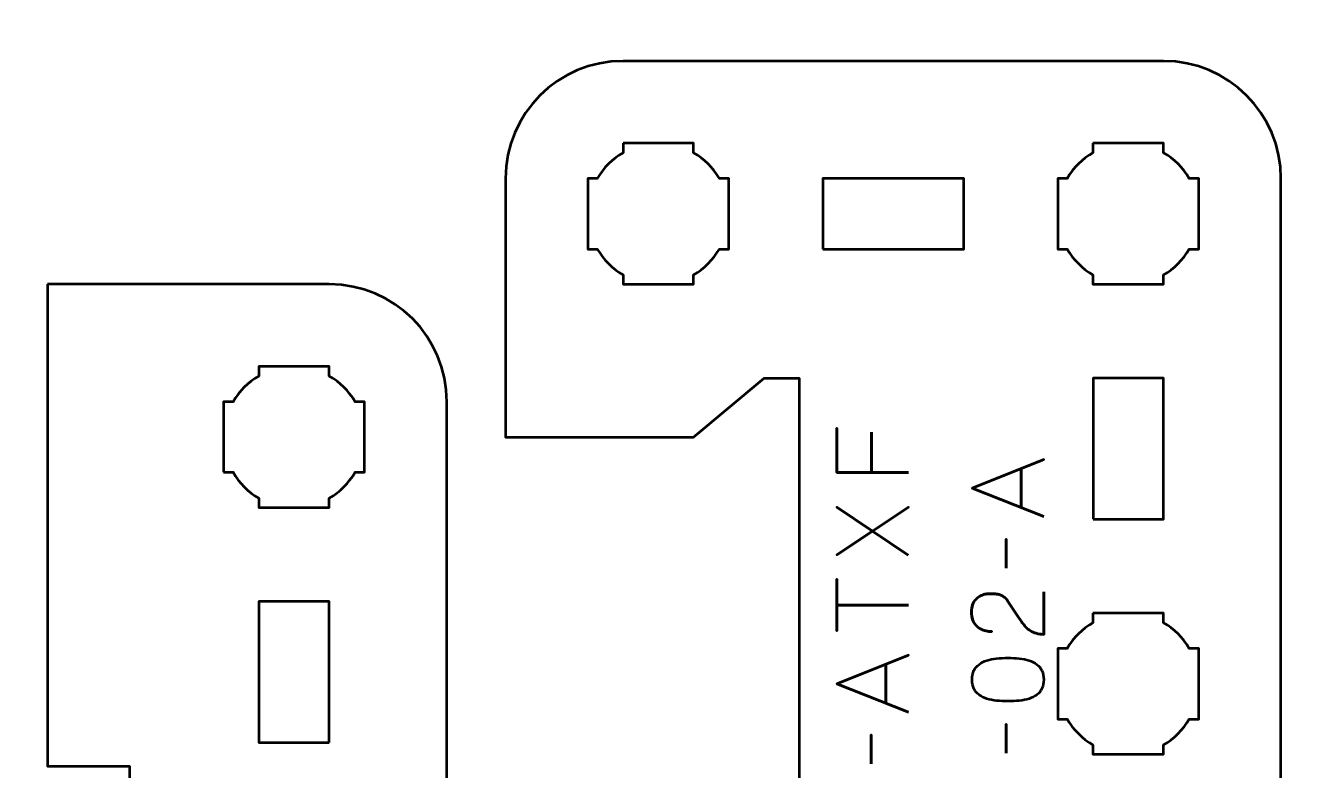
# Model space of a CAD drawing. Header units: centimetres. Extents: x -21 to 0, y -29.7 to 0.
# Drawn here: x -17.32 to -11.82, y -20.39 to -17.22 of the extents above; entities that cross this region are included whole.
import ezdxf

# ---------------------------------------------------------------- set-up
doc = ezdxf.new("R2010")
doc.units = ezdxf.units.CM
doc.header["$MEASUREMENT"] = 0
doc.layers.add('Layer 1', color=7, linetype='Continuous')

msp = doc.modelspace()

# ---------------------------------------------------------------- linework, layer by layer
at = {"layer": 'Layer 1', "color": 22, "lineweight": 53}
msp.add_open_spline([(-21, -29.19991), (-21, -29.19991), (-21, -0.49996), (-21, -0.49996), (-21, -0.49996), (-21, -0.22299), (-20.77691, 0), (-20.49991, 0), (-20.49991, 0), (-20.49991, 0), (-0.5001, 0), (-0.5001, 0), (-0.5001, 0), (-0.22296, 0), (0, -0.22299), (0, -0.49996), (0, -0.49996), (0, -0.49996), (0, -29.19991), (0, -29.19991), (0, -29.19991), (0, -29.47691), (-0.22296, -29.7), (-0.5001, -29.7), (-0.5001, -29.7), (-0.5001, -29.7), (-20.49991, -29.7), (-20.49991, -29.7), (-20.49991, -29.7), (-20.77691, -29.7), (-21, -29.47691), (-21, -29.19991)], degree=3, knots=[0, 0, 0, 0, 0.125, 0.125, 0.125, 0.125, 0.25, 0.25, 0.25, 0.25, 0.375, 0.375, 0.375, 0.375, 0.5, 0.5, 0.5, 0.5, 0.625, 0.625, 0.625, 0.625, 0.75, 0.75, 0.75, 0.75, 0.875, 0.875, 0.875, 0.875, 1, 1, 1, 1], dxfattribs=at)
at = {"layer": 'Layer 1', "color": 114, "lineweight": 53}
for points, knots in [([(-15.27479, -22.17487), (-15.27479, -22.17487), (-15.2748, -21.07493), (-15.2748, -21.07493), (-15.2748, -21.07493), (-15.2748, -21.07493), (-14.4748, -21.07494), (-14.4748, -21.07494), (-14.4748, -21.07494), (-14.4748, -21.07494), (-14.17479, -21.32494), (-14.17479, -21.32494), (-14.17479, -21.32494), (-14.17479, -21.32494), (-14.02479, -21.32494), (-14.02479, -21.32494), (-14.02479, -21.32494), (-14.02479, -21.32494), (-14.02479, -21.07493), (-14.02479, -21.07493), (-14.02479, -21.07493), (-14.02479, -21.07493), (-14.02479, -18.97494), (-14.02479, -18.97494), (-14.02479, -18.97494), (-14.02479, -18.97494), (-14.02479, -18.72494), (-14.02479, -18.72494), (-14.02479, -18.72494), (-14.02479, -18.72494), (-14.17479, -18.72494), (-14.17479, -18.72494), (-14.17479, -18.72494), (-14.17479, -18.72494), (-14.47479, -18.97494), (-14.47479, -18.97494), (-14.47479, -18.97494), (-14.47479, -18.97494), (-15.27479, -18.97494), (-15.27479, -18.97494), (-15.27479, -18.97494), (-15.27479, -18.97494), (-15.27479, -17.87501), (-15.27479, -17.87501), (-15.27479, -17.87501), (-15.27479, -17.59788), (-15.05169, -17.37492), (-14.77469, -17.37492), (-14.77469, -17.37492), (-14.77469, -17.37492), (-12.47477, -17.37492), (-12.47477, -17.37492), (-12.47477, -17.37492), (-12.19776, -17.37492), (-11.97481, -17.59788), (-11.97481, -17.87501), (-11.97481, -17.87501), (-11.97481, -17.87501), (-11.97481, -22.17487), (-11.97481, -22.17487), (-11.97481, -22.17487), (-11.97481, -22.45187), (-12.19776, -22.67496), (-12.47477, -22.67496), (-12.47477, -22.67496), (-12.47477, -22.67496), (-14.77469, -22.67496), (-14.77469, -22.67496), (-14.77469, -22.67496), (-15.05169, -22.67496), (-15.27479, -22.45187), (-15.27479, -22.17487)], [0, 0, 0, 0, 0.0555556, 0.0555556, 0.0555556, 0.0555556, 0.1111111, 0.1111111, 0.1111111, 0.1111111, 0.1666667, 0.1666667, 0.1666667, 0.1666667, 0.2222222, 0.2222222, 0.2222222, 0.2222222, 0.2777778, 0.2777778, 0.2777778, 0.2777778, 0.3333333, 0.3333333, 0.3333333, 0.3333333, 0.3888889, 0.3888889, 0.3888889, 0.3888889, 0.4444444, 0.4444444, 0.4444444, 0.4444444, 0.5, 0.5, 0.5, 0.5, 0.5555556, 0.5555556, 0.5555556, 0.5555556, 0.6111111, 0.6111111, 0.6111111, 0.6111111, 0.6666667, 0.6666667, 0.6666667, 0.6666667, 0.7222222, 0.7222222, 0.7222222, 0.7222222, 0.7777778, 0.7777778, 0.7777778, 0.7777778, 0.8333333, 0.8333333, 0.8333333, 0.8333333, 0.8888889, 0.8888889, 0.8888889, 0.8888889, 0.9444444, 0.9444444, 0.9444444, 0.9444444, 1, 1, 1, 1]), ([(-17.22507, -18.32503), (-17.22507, -18.32503), (-16.02514, -18.32502), (-16.02514, -18.32502), (-16.02514, -18.32502), (-15.74814, -18.32502), (-15.52505, -18.54797), (-15.52505, -18.82498), (-15.52505, -18.82498), (-15.52505, -18.82498), (-15.52505, -21.1249), (-15.52505, -21.1249), (-15.52505, -21.1249), (-15.52505, -21.4019), (-15.74814, -21.625), (-16.02514, -21.625), (-16.02514, -21.625), (-16.02514, -21.625), (-17.12508, -21.62501), (-17.12508, -21.62501), (-17.12508, -21.62501), (-17.12508, -21.62501), (-17.12506, -20.82501), (-17.12506, -20.82501), (-17.12506, -20.82501), (-17.12506, -20.82501), (-16.87506, -20.525), (-16.87506, -20.525), (-16.87506, -20.525), (-16.87506, -20.525), (-16.87506, -20.375), (-16.87506, -20.375), (-16.87506, -20.375), (-16.87506, -20.375), (-17.12508, -20.375), (-17.12508, -20.375), (-17.12508, -20.375), (-17.12508, -20.375), (-17.22507, -20.375), (-17.22507, -20.375), (-17.22507, -20.375), (-17.22507, -20.375), (-17.22507, -18.32503), (-17.22507, -18.32503)], [0, 0, 0, 0, 0.0909091, 0.0909091, 0.0909091, 0.0909091, 0.1818182, 0.1818182, 0.1818182, 0.1818182, 0.2727273, 0.2727273, 0.2727273, 0.2727273, 0.3636364, 0.3636364, 0.3636364, 0.3636364, 0.4545455, 0.4545455, 0.4545455, 0.4545455, 0.5454545, 0.5454545, 0.5454545, 0.5454545, 0.6363636, 0.6363636, 0.6363636, 0.6363636, 0.7272727, 0.7272727, 0.7272727, 0.7272727, 0.8181818, 0.8181818, 0.8181818, 0.8181818, 0.9090909, 0.9090909, 0.9090909, 0.9090909, 1, 1, 1, 1])]:
    msp.add_open_spline(points, degree=3, knots=knots, dxfattribs=at)
at = {"layer": 'Layer 1', "lineweight": 53}
for points, knots in [([(-14.77489, -17.72502), (-14.77489, -17.72502), (-14.63032, -17.72502), (-14.63032, -17.72502), (-14.63032, -17.72502), (-14.63032, -17.72502), (-14.6249, -17.72495), (-14.6249, -17.72495), (-14.6249, -17.72495), (-14.6249, -17.72495), (-14.61947, -17.72502), (-14.61947, -17.72502), (-14.61947, -17.72502), (-14.61947, -17.72502), (-14.47489, -17.72502), (-14.47489, -17.72502), (-14.47489, -17.72502), (-14.47489, -17.72502), (-14.47489, -17.76508), (-14.47489, -17.76508), (-14.47489, -17.76508), (-14.42932, -17.79143), (-14.39134, -17.82944), (-14.365, -17.87501), (-14.365, -17.87501), (-14.365, -17.87501), (-14.32489, -17.87501), (-14.32489, -17.87501), (-14.32489, -17.87501), (-14.32489, -17.87501), (-14.32489, -18.17501), (-14.32489, -18.17501), (-14.32489, -18.17501), (-14.32489, -18.17501), (-14.36509, -18.17501), (-14.36509, -18.17501), (-14.36509, -18.17501), (-14.39143, -18.22051), (-14.42937, -18.25847), (-14.47489, -18.2848), (-14.47489, -18.2848), (-14.47489, -18.2848), (-14.47489, -18.32501), (-14.47489, -18.32501), (-14.47489, -18.32501), (-14.47489, -18.32501), (-14.77489, -18.32501), (-14.77489, -18.32501), (-14.77489, -18.32501), (-14.77489, -18.32501), (-14.77489, -18.28478), (-14.77489, -18.28478), (-14.77489, -18.28478), (-14.8204, -18.25845), (-14.85834, -18.2205), (-14.88469, -18.17501), (-14.88469, -18.17501), (-14.88469, -18.17501), (-14.92488, -18.17501), (-14.92488, -18.17501), (-14.92488, -18.17501), (-14.92488, -18.17501), (-14.92488, -18.02754), (-14.92488, -18.02754), (-14.92488, -18.02754), (-14.92488, -18.02754), (-14.9249, -18.02494), (-14.9249, -18.02494), (-14.9249, -18.02494), (-14.9249, -18.02494), (-14.92488, -18.02234), (-14.92488, -18.02234), (-14.92488, -18.02234), (-14.92488, -18.02234), (-14.92488, -17.87501), (-14.92488, -17.87501), (-14.92488, -17.87501), (-14.92488, -17.87501), (-14.88478, -17.87501), (-14.88478, -17.87501), (-14.88478, -17.87501), (-14.85844, -17.82945), (-14.82045, -17.79145), (-14.77489, -17.7651), (-14.77489, -17.7651), (-14.77489, -17.7651), (-14.77489, -17.72502), (-14.77489, -17.72502)], [0, 0, 0, 0, 0.0454545, 0.0454545, 0.0454545, 0.0454545, 0.0909091, 0.0909091, 0.0909091, 0.0909091, 0.1363636, 0.1363636, 0.1363636, 0.1363636, 0.1818182, 0.1818182, 0.1818182, 0.1818182, 0.2272727, 0.2272727, 0.2272727, 0.2272727, 0.2727273, 0.2727273, 0.2727273, 0.2727273, 0.3181818, 0.3181818, 0.3181818, 0.3181818, 0.3636364, 0.3636364, 0.3636364, 0.3636364, 0.4090909, 0.4090909, 0.4090909, 0.4090909, 0.4545455, 0.4545455, 0.4545455, 0.4545455, 0.5, 0.5, 0.5, 0.5, 0.5454545, 0.5454545, 0.5454545, 0.5454545, 0.5909091, 0.5909091, 0.5909091, 0.5909091, 0.6363636, 0.6363636, 0.6363636, 0.6363636, 0.6818182, 0.6818182, 0.6818182, 0.6818182, 0.7272727, 0.7272727, 0.7272727, 0.7272727, 0.7727273, 0.7727273, 0.7727273, 0.7727273, 0.8181818, 0.8181818, 0.8181818, 0.8181818, 0.8636364, 0.8636364, 0.8636364, 0.8636364, 0.9090909, 0.9090909, 0.9090909, 0.9090909, 0.9545455, 0.9545455, 0.9545455, 0.9545455, 1, 1, 1, 1]), ([(-12.77489, -17.72502), (-12.77489, -17.72502), (-12.63032, -17.72502), (-12.63032, -17.72502), (-12.63032, -17.72502), (-12.63032, -17.72502), (-12.6249, -17.72495), (-12.6249, -17.72495), (-12.6249, -17.72495), (-12.6249, -17.72495), (-12.61947, -17.72502), (-12.61947, -17.72502), (-12.61947, -17.72502), (-12.61947, -17.72502), (-12.47489, -17.72502), (-12.47489, -17.72502), (-12.47489, -17.72502), (-12.47489, -17.72502), (-12.47489, -17.76508), (-12.47489, -17.76508), (-12.47489, -17.76508), (-12.42932, -17.79143), (-12.39134, -17.82944), (-12.365, -17.87501), (-12.365, -17.87501), (-12.365, -17.87501), (-12.32489, -17.87501), (-12.32489, -17.87501), (-12.32489, -17.87501), (-12.32489, -17.87501), (-12.32489, -18.17501), (-12.32489, -18.17501), (-12.32489, -18.17501), (-12.32489, -18.17501), (-12.36509, -18.17501), (-12.36509, -18.17501), (-12.36509, -18.17501), (-12.39143, -18.22051), (-12.42937, -18.25847), (-12.47489, -18.2848), (-12.47489, -18.2848), (-12.47489, -18.2848), (-12.47489, -18.32501), (-12.47489, -18.32501), (-12.47489, -18.32501), (-12.47489, -18.32501), (-12.77489, -18.32501), (-12.77489, -18.32501), (-12.77489, -18.32501), (-12.77489, -18.32501), (-12.77489, -18.28478), (-12.77489, -18.28478), (-12.77489, -18.28478), (-12.8204, -18.25845), (-12.85834, -18.2205), (-12.88469, -18.17501), (-12.88469, -18.17501), (-12.88469, -18.17501), (-12.92488, -18.17501), (-12.92488, -18.17501), (-12.92488, -18.17501), (-12.92488, -18.17501), (-12.92488, -18.02754), (-12.92488, -18.02754), (-12.92488, -18.02754), (-12.92488, -18.02754), (-12.9249, -18.02494), (-12.9249, -18.02494), (-12.9249, -18.02494), (-12.9249, -18.02494), (-12.92488, -18.02234), (-12.92488, -18.02234), (-12.92488, -18.02234), (-12.92488, -18.02234), (-12.92488, -17.87501), (-12.92488, -17.87501), (-12.92488, -17.87501), (-12.92488, -17.87501), (-12.88478, -17.87501), (-12.88478, -17.87501), (-12.88478, -17.87501), (-12.85844, -17.82945), (-12.82045, -17.79145), (-12.77489, -17.7651), (-12.77489, -17.7651), (-12.77489, -17.7651), (-12.77489, -17.72502), (-12.77489, -17.72502)], [0, 0, 0, 0, 0.0454545, 0.0454545, 0.0454545, 0.0454545, 0.0909091, 0.0909091, 0.0909091, 0.0909091, 0.1363636, 0.1363636, 0.1363636, 0.1363636, 0.1818182, 0.1818182, 0.1818182, 0.1818182, 0.2272727, 0.2272727, 0.2272727, 0.2272727, 0.2727273, 0.2727273, 0.2727273, 0.2727273, 0.3181818, 0.3181818, 0.3181818, 0.3181818, 0.3636364, 0.3636364, 0.3636364, 0.3636364, 0.4090909, 0.4090909, 0.4090909, 0.4090909, 0.4545455, 0.4545455, 0.4545455, 0.4545455, 0.5, 0.5, 0.5, 0.5, 0.5454545, 0.5454545, 0.5454545, 0.5454545, 0.5909091, 0.5909091, 0.5909091, 0.5909091, 0.6363636, 0.6363636, 0.6363636, 0.6363636, 0.6818182, 0.6818182, 0.6818182, 0.6818182, 0.7272727, 0.7272727, 0.7272727, 0.7272727, 0.7727273, 0.7727273, 0.7727273, 0.7727273, 0.8181818, 0.8181818, 0.8181818, 0.8181818, 0.8636364, 0.8636364, 0.8636364, 0.8636364, 0.9090909, 0.9090909, 0.9090909, 0.9090909, 0.9545455, 0.9545455, 0.9545455, 0.9545455, 1, 1, 1, 1]), ([(-13.92474, -18.17501), (-13.92474, -18.17501), (-13.92474, -17.87501), (-13.92474, -17.87501), (-13.92474, -17.87501), (-13.92474, -17.87501), (-13.32475, -17.87501), (-13.32475, -17.87501), (-13.32475, -17.87501), (-13.32475, -17.87501), (-13.32475, -18.17501), (-13.32475, -18.17501), (-13.32475, -18.17501), (-13.32475, -18.17501), (-13.92474, -18.17501), (-13.92474, -18.17501)], [0, 0, 0, 0, 0.25, 0.25, 0.25, 0.25, 0.5, 0.5, 0.5, 0.5, 0.75, 0.75, 0.75, 0.75, 1, 1, 1, 1]), ([(-16.47499, -19.12503), (-16.47499, -19.12503), (-16.47499, -18.98046), (-16.47499, -18.98046), (-16.47499, -18.98046), (-16.47499, -18.98046), (-16.47506, -18.97504), (-16.47506, -18.97504), (-16.47506, -18.97504), (-16.47506, -18.97504), (-16.47499, -18.96961), (-16.47499, -18.96961), (-16.47499, -18.96961), (-16.47499, -18.96961), (-16.47499, -18.82503), (-16.47499, -18.82503), (-16.47499, -18.82503), (-16.47499, -18.82503), (-16.43493, -18.82503), (-16.43493, -18.82503), (-16.43493, -18.82503), (-16.40858, -18.77946), (-16.37057, -18.74148), (-16.325, -18.71514), (-16.325, -18.71514), (-16.325, -18.71514), (-16.325, -18.67503), (-16.325, -18.67503), (-16.325, -18.67503), (-16.325, -18.67503), (-16.025, -18.67503), (-16.025, -18.67503), (-16.025, -18.67503), (-16.025, -18.67503), (-16.025, -18.71523), (-16.025, -18.71523), (-16.025, -18.71523), (-15.9795, -18.74157), (-15.94154, -18.77951), (-15.91521, -18.82503), (-15.91521, -18.82503), (-15.91521, -18.82503), (-15.875, -18.82503), (-15.875, -18.82503), (-15.875, -18.82503), (-15.875, -18.82503), (-15.875, -19.12503), (-15.875, -19.12503), (-15.875, -19.12503), (-15.875, -19.12503), (-15.91523, -19.12503), (-15.91523, -19.12503), (-15.91523, -19.12503), (-15.94156, -19.17054), (-15.97951, -19.20848), (-16.025, -19.23483), (-16.025, -19.23483), (-16.025, -19.23483), (-16.025, -19.27502), (-16.025, -19.27502), (-16.025, -19.27502), (-16.025, -19.27502), (-16.17247, -19.27502), (-16.17247, -19.27502), (-16.17247, -19.27502), (-16.17247, -19.27502), (-16.17507, -19.27504), (-16.17507, -19.27504), (-16.17507, -19.27504), (-16.17507, -19.27504), (-16.17767, -19.27502), (-16.17767, -19.27502), (-16.17767, -19.27502), (-16.17767, -19.27502), (-16.325, -19.27502), (-16.325, -19.27502), (-16.325, -19.27502), (-16.325, -19.27502), (-16.325, -19.23492), (-16.325, -19.23492), (-16.325, -19.23492), (-16.37056, -19.20858), (-16.40856, -19.17059), (-16.43491, -19.12503), (-16.43491, -19.12503), (-16.43491, -19.12503), (-16.47499, -19.12503), (-16.47499, -19.12503)], [0, 0, 0, 0, 0.0454545, 0.0454545, 0.0454545, 0.0454545, 0.0909091, 0.0909091, 0.0909091, 0.0909091, 0.1363636, 0.1363636, 0.1363636, 0.1363636, 0.1818182, 0.1818182, 0.1818182, 0.1818182, 0.2272727, 0.2272727, 0.2272727, 0.2272727, 0.2727273, 0.2727273, 0.2727273, 0.2727273, 0.3181818, 0.3181818, 0.3181818, 0.3181818, 0.3636364, 0.3636364, 0.3636364, 0.3636364, 0.4090909, 0.4090909, 0.4090909, 0.4090909, 0.4545455, 0.4545455, 0.4545455, 0.4545455, 0.5, 0.5, 0.5, 0.5, 0.5454545, 0.5454545, 0.5454545, 0.5454545, 0.5909091, 0.5909091, 0.5909091, 0.5909091, 0.6363636, 0.6363636, 0.6363636, 0.6363636, 0.6818182, 0.6818182, 0.6818182, 0.6818182, 0.7272727, 0.7272727, 0.7272727, 0.7272727, 0.7727273, 0.7727273, 0.7727273, 0.7727273, 0.8181818, 0.8181818, 0.8181818, 0.8181818, 0.8636364, 0.8636364, 0.8636364, 0.8636364, 0.9090909, 0.9090909, 0.9090909, 0.9090909, 0.9545455, 0.9545455, 0.9545455, 0.9545455, 1, 1, 1, 1]), ([(-12.77477, -19.32496), (-12.77477, -19.32496), (-12.77477, -18.72496), (-12.77477, -18.72496), (-12.77477, -18.72496), (-12.77477, -18.72496), (-12.47477, -18.72496), (-12.47477, -18.72496), (-12.47477, -18.72496), (-12.47477, -18.72496), (-12.47477, -19.32496), (-12.47477, -19.32496), (-12.47477, -19.32496), (-12.47477, -19.32496), (-12.77477, -19.32496), (-12.77477, -19.32496)], [0, 0, 0, 0, 0.25, 0.25, 0.25, 0.25, 0.5, 0.5, 0.5, 0.5, 0.75, 0.75, 0.75, 0.75, 1, 1, 1, 1]), ([(-16.02514, -20.27495), (-16.02514, -20.27495), (-16.32515, -20.27495), (-16.32515, -20.27495), (-16.32515, -20.27495), (-16.32515, -20.27495), (-16.32515, -19.67496), (-16.32515, -19.67496), (-16.32515, -19.67496), (-16.32515, -19.67496), (-16.02514, -19.67496), (-16.02514, -19.67496), (-16.02514, -19.67496), (-16.02514, -19.67496), (-16.02514, -20.27495), (-16.02514, -20.27495)], [0, 0, 0, 0, 0.25, 0.25, 0.25, 0.25, 0.5, 0.5, 0.5, 0.5, 0.75, 0.75, 0.75, 0.75, 1, 1, 1, 1]), ([(-12.77489, -19.72502), (-12.77489, -19.72502), (-12.63032, -19.72502), (-12.63032, -19.72502), (-12.63032, -19.72502), (-12.63032, -19.72502), (-12.6249, -19.72495), (-12.6249, -19.72495), (-12.6249, -19.72495), (-12.6249, -19.72495), (-12.61947, -19.72502), (-12.61947, -19.72502), (-12.61947, -19.72502), (-12.61947, -19.72502), (-12.47489, -19.72502), (-12.47489, -19.72502), (-12.47489, -19.72502), (-12.47489, -19.72502), (-12.47489, -19.76508), (-12.47489, -19.76508), (-12.47489, -19.76508), (-12.42932, -19.79143), (-12.39134, -19.82944), (-12.365, -19.87501), (-12.365, -19.87501), (-12.365, -19.87501), (-12.32489, -19.87501), (-12.32489, -19.87501), (-12.32489, -19.87501), (-12.32489, -19.87501), (-12.32489, -20.17501), (-12.32489, -20.17501), (-12.32489, -20.17501), (-12.32489, -20.17501), (-12.36509, -20.17501), (-12.36509, -20.17501), (-12.36509, -20.17501), (-12.39143, -20.22051), (-12.42937, -20.25847), (-12.47489, -20.2848), (-12.47489, -20.2848), (-12.47489, -20.2848), (-12.47489, -20.32501), (-12.47489, -20.32501), (-12.47489, -20.32501), (-12.47489, -20.32501), (-12.77489, -20.32501), (-12.77489, -20.32501), (-12.77489, -20.32501), (-12.77489, -20.32501), (-12.77489, -20.28478), (-12.77489, -20.28478), (-12.77489, -20.28478), (-12.8204, -20.25845), (-12.85834, -20.2205), (-12.88469, -20.17501), (-12.88469, -20.17501), (-12.88469, -20.17501), (-12.92488, -20.17501), (-12.92488, -20.17501), (-12.92488, -20.17501), (-12.92488, -20.17501), (-12.92488, -20.02754), (-12.92488, -20.02754), (-12.92488, -20.02754), (-12.92488, -20.02754), (-12.9249, -20.02494), (-12.9249, -20.02494), (-12.9249, -20.02494), (-12.9249, -20.02494), (-12.92488, -20.02234), (-12.92488, -20.02234), (-12.92488, -20.02234), (-12.92488, -20.02234), (-12.92488, -19.87501), (-12.92488, -19.87501), (-12.92488, -19.87501), (-12.92488, -19.87501), (-12.88478, -19.87501), (-12.88478, -19.87501), (-12.88478, -19.87501), (-12.85844, -19.82945), (-12.82045, -19.79145), (-12.77489, -19.7651), (-12.77489, -19.7651), (-12.77489, -19.7651), (-12.77489, -19.72502), (-12.77489, -19.72502)], [0, 0, 0, 0, 0.0454545, 0.0454545, 0.0454545, 0.0454545, 0.0909091, 0.0909091, 0.0909091, 0.0909091, 0.1363636, 0.1363636, 0.1363636, 0.1363636, 0.1818182, 0.1818182, 0.1818182, 0.1818182, 0.2272727, 0.2272727, 0.2272727, 0.2272727, 0.2727273, 0.2727273, 0.2727273, 0.2727273, 0.3181818, 0.3181818, 0.3181818, 0.3181818, 0.3636364, 0.3636364, 0.3636364, 0.3636364, 0.4090909, 0.4090909, 0.4090909, 0.4090909, 0.4545455, 0.4545455, 0.4545455, 0.4545455, 0.5, 0.5, 0.5, 0.5, 0.5454545, 0.5454545, 0.5454545, 0.5454545, 0.5909091, 0.5909091, 0.5909091, 0.5909091, 0.6363636, 0.6363636, 0.6363636, 0.6363636, 0.6818182, 0.6818182, 0.6818182, 0.6818182, 0.7272727, 0.7272727, 0.7272727, 0.7272727, 0.7727273, 0.7727273, 0.7727273, 0.7727273, 0.8181818, 0.8181818, 0.8181818, 0.8181818, 0.8636364, 0.8636364, 0.8636364, 0.8636364, 0.9090909, 0.9090909, 0.9090909, 0.9090909, 0.9545455, 0.9545455, 0.9545455, 0.9545455, 1, 1, 1, 1])]:
    msp.add_open_spline(points, degree=3, knots=knots, dxfattribs=at)
at = {"layer": 'Layer 1', "color": 30, "lineweight": 53}
for points, knots in [([(-13.55974, -19.1262), (-13.55974, -19.1262), (-13.86496, -19.1262), (-13.86496, -19.1262), (-13.86496, -19.1262), (-13.86496, -19.1262), (-13.86496, -18.93697), (-13.86496, -18.93697), (-13.86496, -18.93697), (-13.86496, -18.93697), (-13.86496, -19.1262), (-13.86496, -19.1262), (-13.86496, -19.1262), (-13.86496, -19.1262), (-13.55974, -19.1262), (-13.55974, -19.1262)], [0, 0, 0, 0, 0.25, 0.25, 0.25, 0.25, 0.5, 0.5, 0.5, 0.5, 0.75, 0.75, 0.75, 0.75, 1, 1, 1, 1]), ([(-13.7168, -18.95433), (-13.7168, -18.95433), (-13.7168, -19.1262), (-13.7168, -19.1262), (-13.7168, -19.1262), (-13.7168, -19.1262), (-13.7168, -18.95433), (-13.7168, -18.95433)], [0, 0, 0, 0, 0.5, 0.5, 0.5, 0.5, 1, 1, 1, 1]), ([(-12.98443, -19.31289), (-12.98443, -19.31289), (-13.28965, -19.19182), (-13.28965, -19.19182), (-13.28965, -19.19182), (-13.28965, -19.19182), (-12.98443, -19.07032), (-12.98443, -19.07032), (-12.98443, -19.07032), (-12.98443, -19.07032), (-13.28965, -19.19182), (-13.28965, -19.19182), (-13.28965, -19.19182), (-13.28965, -19.19182), (-12.98443, -19.31289), (-12.98443, -19.31289)], [0, 0, 0, 0, 0.25, 0.25, 0.25, 0.25, 0.5, 0.5, 0.5, 0.5, 0.75, 0.75, 0.75, 0.75, 1, 1, 1, 1]), ([(-13.08053, -19.27479), (-13.08053, -19.27479), (-13.08053, -19.10885), (-13.08053, -19.10885), (-13.08053, -19.10885), (-13.08053, -19.10885), (-13.08053, -19.27479), (-13.08053, -19.27479)], [0, 0, 0, 0, 0.5, 0.5, 0.5, 0.5, 1, 1, 1, 1]), ([(-13.56186, -19.47756), (-13.56186, -19.47756), (-13.71341, -19.37511), (-13.71341, -19.37511), (-13.71341, -19.37511), (-13.71341, -19.37511), (-13.86496, -19.47587), (-13.86496, -19.47587), (-13.86496, -19.47587), (-13.86496, -19.47587), (-13.71341, -19.37511), (-13.71341, -19.37511), (-13.71341, -19.37511), (-13.71341, -19.37511), (-13.86496, -19.27309), (-13.86496, -19.27309), (-13.86496, -19.27309), (-13.86496, -19.27309), (-13.71341, -19.37511), (-13.71341, -19.37511), (-13.71341, -19.37511), (-13.71341, -19.37511), (-13.55974, -19.27309), (-13.55974, -19.27309), (-13.55974, -19.27309), (-13.55974, -19.27309), (-13.71341, -19.37511), (-13.71341, -19.37511), (-13.71341, -19.37511), (-13.71341, -19.37511), (-13.56186, -19.47756), (-13.56186, -19.47756)], [0, 0, 0, 0, 0.125, 0.125, 0.125, 0.125, 0.25, 0.25, 0.25, 0.25, 0.375, 0.375, 0.375, 0.375, 0.5, 0.5, 0.5, 0.5, 0.625, 0.625, 0.625, 0.625, 0.75, 0.75, 0.75, 0.75, 0.875, 0.875, 0.875, 0.875, 1, 1, 1, 1]), ([(-13.14403, -19.53302), (-13.14403, -19.53302), (-13.14403, -19.40983), (-13.14403, -19.40983), (-13.14403, -19.40983), (-13.14403, -19.40983), (-13.14403, -19.53302), (-13.14403, -19.53302)], [0, 0, 0, 0, 0.5, 0.5, 0.5, 0.5, 1, 1, 1, 1]), ([(-13.55974, -19.69007), (-13.55974, -19.69007), (-13.86496, -19.69007), (-13.86496, -19.69007), (-13.86496, -19.69007), (-13.86496, -19.69007), (-13.86496, -19.79971), (-13.86496, -19.79971), (-13.86496, -19.79971), (-13.86496, -19.79971), (-13.86496, -19.57958), (-13.86496, -19.57958), (-13.86496, -19.57958), (-13.86496, -19.57958), (-13.86496, -19.69007), (-13.86496, -19.69007), (-13.86496, -19.69007), (-13.86496, -19.69007), (-13.55974, -19.69007), (-13.55974, -19.69007)], [0, 0, 0, 0, 0.2, 0.2, 0.2, 0.2, 0.4, 0.4, 0.4, 0.4, 0.6, 0.6, 0.6, 0.6, 0.8, 0.8, 0.8, 0.8, 1, 1, 1, 1]), ([(-12.98443, -19.63292), (-12.98443, -19.63292), (-12.98443, -19.81453), (-12.98443, -19.81453), (-12.98443, -19.81453), (-12.99671, -19.81418), (-13.00757, -19.81263), (-13.01689, -19.81001), (-13.01689, -19.81001), (-13.0262, -19.80733), (-13.03438, -19.80374), (-13.04144, -19.79929), (-13.04144, -19.79929), (-13.04849, -19.79477), (-13.05477, -19.78962), (-13.06028, -19.78377), (-13.06028, -19.78377), (-13.06585, -19.77791), (-13.07093, -19.77163), (-13.07573, -19.76486), (-13.07573, -19.76486), (-13.08046, -19.75809), (-13.08518, -19.7511), (-13.08984, -19.74383), (-13.08984, -19.74383), (-13.08984, -19.74383), (-13.1381, -19.67144), (-13.1381, -19.67144), (-13.1381, -19.67144), (-13.14332, -19.66404), (-13.14896, -19.65825), (-13.15517, -19.65416), (-13.15517, -19.65416), (-13.16131, -19.65), (-13.1678, -19.6471), (-13.17458, -19.64534), (-13.17458, -19.64534), (-13.18142, -19.64365), (-13.18833, -19.64259), (-13.19546, -19.64224), (-13.19546, -19.64224), (-13.20259, -19.64188), (-13.20971, -19.64174), (-13.21684, -19.64181), (-13.21684, -19.64181), (-13.22269, -19.64181), (-13.22897, -19.64259), (-13.23575, -19.64414), (-13.23575, -19.64414), (-13.24245, -19.64576), (-13.24915, -19.6483), (-13.25578, -19.6519), (-13.25578, -19.6519), (-13.26242, -19.6555), (-13.26848, -19.6603), (-13.27399, -19.66629), (-13.27399, -19.66629), (-13.27942, -19.67229), (-13.28379, -19.6797), (-13.28711, -19.68852), (-13.28711, -19.68852), (-13.29043, -19.69734), (-13.29212, -19.70771), (-13.29219, -19.7197), (-13.29219, -19.7197), (-13.29212, -19.73177), (-13.29043, -19.74242), (-13.28718, -19.7516), (-13.28718, -19.7516), (-13.28394, -19.76077), (-13.27942, -19.7686), (-13.27371, -19.77509), (-13.27371, -19.77509), (-13.26799, -19.78158), (-13.26136, -19.7868), (-13.25395, -19.79089), (-13.25395, -19.79089), (-13.24654, -19.79499), (-13.23864, -19.79795), (-13.23031, -19.79985), (-13.23031, -19.79985), (-13.22199, -19.80176), (-13.21352, -19.80268), (-13.20498, -19.80268), (-13.20498, -19.80268), (-13.21352, -19.80268), (-13.22199, -19.80176), (-13.23031, -19.79985), (-13.23031, -19.79985), (-13.23864, -19.79795), (-13.24654, -19.79499), (-13.25395, -19.79089), (-13.25395, -19.79089), (-13.26136, -19.7868), (-13.26799, -19.78158), (-13.27371, -19.77509), (-13.27371, -19.77509), (-13.27942, -19.7686), (-13.28394, -19.76077), (-13.28718, -19.7516), (-13.28718, -19.7516), (-13.29043, -19.74242), (-13.29212, -19.73177), (-13.29219, -19.7197), (-13.29219, -19.7197), (-13.29212, -19.70771), (-13.29043, -19.69734), (-13.28711, -19.68852), (-13.28711, -19.68852), (-13.28379, -19.6797), (-13.27942, -19.67229), (-13.27399, -19.66629), (-13.27399, -19.66629), (-13.26848, -19.6603), (-13.26242, -19.6555), (-13.25578, -19.6519), (-13.25578, -19.6519), (-13.24915, -19.6483), (-13.24245, -19.64576), (-13.23575, -19.64414), (-13.23575, -19.64414), (-13.22897, -19.64259), (-13.22269, -19.64181), (-13.21684, -19.64181), (-13.21684, -19.64181), (-13.20971, -19.64174), (-13.20259, -19.64188), (-13.19546, -19.64224), (-13.19546, -19.64224), (-13.18833, -19.64259), (-13.18142, -19.64365), (-13.17458, -19.64534), (-13.17458, -19.64534), (-13.1678, -19.6471), (-13.16131, -19.65), (-13.15517, -19.65416), (-13.15517, -19.65416), (-13.14896, -19.65825), (-13.14332, -19.66404), (-13.1381, -19.67144), (-13.1381, -19.67144), (-13.1381, -19.67144), (-13.08984, -19.74383), (-13.08984, -19.74383), (-13.08984, -19.74383), (-13.08518, -19.7511), (-13.08046, -19.75809), (-13.07573, -19.76486), (-13.07573, -19.76486), (-13.07093, -19.77163), (-13.06585, -19.77791), (-13.06028, -19.78377), (-13.06028, -19.78377), (-13.05477, -19.78962), (-13.04849, -19.79477), (-13.04144, -19.79929), (-13.04144, -19.79929), (-13.03438, -19.80374), (-13.0262, -19.80733), (-13.01689, -19.81001), (-13.01689, -19.81001), (-13.00757, -19.81263), (-12.99671, -19.81418), (-12.98443, -19.81453), (-12.98443, -19.81453), (-12.98443, -19.81453), (-12.98443, -19.63292), (-12.98443, -19.63292)], [0, 0, 0, 0, 0.0238095, 0.0238095, 0.0238095, 0.0238095, 0.047619, 0.047619, 0.047619, 0.047619, 0.0714286, 0.0714286, 0.0714286, 0.0714286, 0.0952381, 0.0952381, 0.0952381, 0.0952381, 0.1190476, 0.1190476, 0.1190476, 0.1190476, 0.1428571, 0.1428571, 0.1428571, 0.1428571, 0.1666667, 0.1666667, 0.1666667, 0.1666667, 0.1904762, 0.1904762, 0.1904762, 0.1904762, 0.2142857, 0.2142857, 0.2142857, 0.2142857, 0.2380952, 0.2380952, 0.2380952, 0.2380952, 0.2619048, 0.2619048, 0.2619048, 0.2619048, 0.2857143, 0.2857143, 0.2857143, 0.2857143, 0.3095238, 0.3095238, 0.3095238, 0.3095238, 0.3333333, 0.3333333, 0.3333333, 0.3333333, 0.3571429, 0.3571429, 0.3571429, 0.3571429, 0.3809524, 0.3809524, 0.3809524, 0.3809524, 0.4047619, 0.4047619, 0.4047619, 0.4047619, 0.4285714, 0.4285714, 0.4285714, 0.4285714, 0.452381, 0.452381, 0.452381, 0.452381, 0.4761905, 0.4761905, 0.4761905, 0.4761905, 0.5, 0.5, 0.5, 0.5, 0.5238095, 0.5238095, 0.5238095, 0.5238095, 0.547619, 0.547619, 0.547619, 0.547619, 0.5714286, 0.5714286, 0.5714286, 0.5714286, 0.5952381, 0.5952381, 0.5952381, 0.5952381, 0.6190476, 0.6190476, 0.6190476, 0.6190476, 0.6428571, 0.6428571, 0.6428571, 0.6428571, 0.6666667, 0.6666667, 0.6666667, 0.6666667, 0.6904762, 0.6904762, 0.6904762, 0.6904762, 0.7142857, 0.7142857, 0.7142857, 0.7142857, 0.7380952, 0.7380952, 0.7380952, 0.7380952, 0.7619048, 0.7619048, 0.7619048, 0.7619048, 0.7857143, 0.7857143, 0.7857143, 0.7857143, 0.8095238, 0.8095238, 0.8095238, 0.8095238, 0.8333333, 0.8333333, 0.8333333, 0.8333333, 0.8571429, 0.8571429, 0.8571429, 0.8571429, 0.8809524, 0.8809524, 0.8809524, 0.8809524, 0.9047619, 0.9047619, 0.9047619, 0.9047619, 0.9285714, 0.9285714, 0.9285714, 0.9285714, 0.952381, 0.952381, 0.952381, 0.952381, 0.9761905, 0.9761905, 0.9761905, 0.9761905, 1, 1, 1, 1]), ([(-13.55974, -20.14557), (-13.55974, -20.14557), (-13.86496, -20.0245), (-13.86496, -20.0245), (-13.86496, -20.0245), (-13.86496, -20.0245), (-13.55974, -19.903), (-13.55974, -19.903), (-13.55974, -19.903), (-13.55974, -19.903), (-13.86496, -20.0245), (-13.86496, -20.0245), (-13.86496, -20.0245), (-13.86496, -20.0245), (-13.55974, -20.14557), (-13.55974, -20.14557)], [0, 0, 0, 0, 0.25, 0.25, 0.25, 0.25, 0.5, 0.5, 0.5, 0.5, 0.75, 0.75, 0.75, 0.75, 1, 1, 1, 1]), ([(-12.98443, -20.00714), (-12.9845, -19.99233), (-12.98711, -19.97956), (-12.99219, -19.9689), (-12.99219, -19.9689), (-12.99727, -19.95832), (-13.00454, -19.9495), (-13.01378, -19.94245), (-13.01378, -19.94245), (-13.02309, -19.93546), (-13.0341, -19.92996), (-13.0468, -19.92587), (-13.0468, -19.92587), (-13.0595, -19.92184), (-13.0734, -19.91895), (-13.08864, -19.91733), (-13.08864, -19.91733), (-13.10388, -19.91563), (-13.1199, -19.91479), (-13.13683, -19.91486), (-13.13683, -19.91486), (-13.15369, -19.91479), (-13.16971, -19.91563), (-13.18488, -19.91733), (-13.18488, -19.91733), (-13.20005, -19.91895), (-13.21402, -19.92184), (-13.22672, -19.92587), (-13.22672, -19.92587), (-13.23935, -19.92996), (-13.25035, -19.93546), (-13.25974, -19.94245), (-13.25974, -19.94245), (-13.26905, -19.9495), (-13.27632, -19.95832), (-13.2814, -19.9689), (-13.2814, -19.9689), (-13.28655, -19.97956), (-13.28916, -19.99233), (-13.28923, -20.00714), (-13.28923, -20.00714), (-13.28916, -20.02196), (-13.28655, -20.03473), (-13.2814, -20.04539), (-13.2814, -20.04539), (-13.27632, -20.05597), (-13.26905, -20.06479), (-13.25974, -20.07184), (-13.25974, -20.07184), (-13.25035, -20.07883), (-13.23935, -20.08433), (-13.22672, -20.08842), (-13.22672, -20.08842), (-13.21402, -20.09245), (-13.20005, -20.09534), (-13.18488, -20.09696), (-13.18488, -20.09696), (-13.16971, -20.09865), (-13.15369, -20.0995), (-13.13683, -20.09943), (-13.13683, -20.09943), (-13.1199, -20.0995), (-13.10388, -20.09865), (-13.08864, -20.09696), (-13.08864, -20.09696), (-13.0734, -20.09534), (-13.0595, -20.09245), (-13.0468, -20.08842), (-13.0468, -20.08842), (-13.0341, -20.08433), (-13.02309, -20.07883), (-13.01378, -20.07184), (-13.01378, -20.07184), (-13.00454, -20.06479), (-12.99727, -20.05597), (-12.99219, -20.04539), (-12.99219, -20.04539), (-12.98711, -20.03473), (-12.9845, -20.02196), (-12.98443, -20.00714)], [0, 0, 0, 0, 0.05, 0.05, 0.05, 0.05, 0.1, 0.1, 0.1, 0.1, 0.15, 0.15, 0.15, 0.15, 0.2, 0.2, 0.2, 0.2, 0.25, 0.25, 0.25, 0.25, 0.3, 0.3, 0.3, 0.3, 0.35, 0.35, 0.35, 0.35, 0.4, 0.4, 0.4, 0.4, 0.45, 0.45, 0.45, 0.45, 0.5, 0.5, 0.5, 0.5, 0.55, 0.55, 0.55, 0.55, 0.6, 0.6, 0.6, 0.6, 0.65, 0.65, 0.65, 0.65, 0.7, 0.7, 0.7, 0.7, 0.75, 0.75, 0.75, 0.75, 0.8, 0.8, 0.8, 0.8, 0.85, 0.85, 0.85, 0.85, 0.9, 0.9, 0.9, 0.9, 0.95, 0.95, 0.95, 0.95, 1, 1, 1, 1]), ([(-12.98443, -20.00714), (-12.9845, -19.99233), (-12.98711, -19.97956), (-12.99219, -19.9689), (-12.99219, -19.9689), (-12.99727, -19.95832), (-13.00454, -19.9495), (-13.01378, -19.94245), (-13.01378, -19.94245), (-13.02309, -19.93546), (-13.0341, -19.92996), (-13.0468, -19.92587), (-13.0468, -19.92587), (-13.0595, -19.92184), (-13.0734, -19.91895), (-13.08864, -19.91733), (-13.08864, -19.91733), (-13.10388, -19.91563), (-13.1199, -19.91479), (-13.13683, -19.91486), (-13.13683, -19.91486), (-13.15369, -19.91479), (-13.16971, -19.91563), (-13.18488, -19.91733), (-13.18488, -19.91733), (-13.20005, -19.91895), (-13.21402, -19.92184), (-13.22672, -19.92587), (-13.22672, -19.92587), (-13.23935, -19.92996), (-13.25035, -19.93546), (-13.25974, -19.94245), (-13.25974, -19.94245), (-13.26905, -19.9495), (-13.27632, -19.95832), (-13.2814, -19.9689), (-13.2814, -19.9689), (-13.28655, -19.97956), (-13.28916, -19.99233), (-13.28923, -20.00714), (-13.28923, -20.00714), (-13.28916, -20.02196), (-13.28655, -20.03473), (-13.2814, -20.04539), (-13.2814, -20.04539), (-13.27632, -20.05597), (-13.26905, -20.06479), (-13.25974, -20.07184), (-13.25974, -20.07184), (-13.25035, -20.07883), (-13.23935, -20.08433), (-13.22672, -20.08842), (-13.22672, -20.08842), (-13.21402, -20.09245), (-13.20005, -20.09534), (-13.18488, -20.09696), (-13.18488, -20.09696), (-13.16971, -20.09865), (-13.15369, -20.0995), (-13.13683, -20.09943), (-13.13683, -20.09943), (-13.1199, -20.0995), (-13.10388, -20.09865), (-13.08864, -20.09696), (-13.08864, -20.09696), (-13.0734, -20.09534), (-13.0595, -20.09245), (-13.0468, -20.08842), (-13.0468, -20.08842), (-13.0341, -20.08433), (-13.02309, -20.07883), (-13.01378, -20.07184), (-13.01378, -20.07184), (-13.00454, -20.06479), (-12.99727, -20.05597), (-12.99219, -20.04539), (-12.99219, -20.04539), (-12.98711, -20.03473), (-12.9845, -20.02196), (-12.98443, -20.00714)], [0, 0, 0, 0, 0.05, 0.05, 0.05, 0.05, 0.1, 0.1, 0.1, 0.1, 0.15, 0.15, 0.15, 0.15, 0.2, 0.2, 0.2, 0.2, 0.25, 0.25, 0.25, 0.25, 0.3, 0.3, 0.3, 0.3, 0.35, 0.35, 0.35, 0.35, 0.4, 0.4, 0.4, 0.4, 0.45, 0.45, 0.45, 0.45, 0.5, 0.5, 0.5, 0.5, 0.55, 0.55, 0.55, 0.55, 0.6, 0.6, 0.6, 0.6, 0.65, 0.65, 0.65, 0.65, 0.7, 0.7, 0.7, 0.7, 0.75, 0.75, 0.75, 0.75, 0.8, 0.8, 0.8, 0.8, 0.85, 0.85, 0.85, 0.85, 0.9, 0.9, 0.9, 0.9, 0.95, 0.95, 0.95, 0.95, 1, 1, 1, 1]), ([(-13.65584, -20.10747), (-13.65584, -20.10747), (-13.65584, -19.94153), (-13.65584, -19.94153), (-13.65584, -19.94153), (-13.65584, -19.94153), (-13.65584, -20.10747), (-13.65584, -20.10747)], [0, 0, 0, 0, 0.5, 0.5, 0.5, 0.5, 1, 1, 1, 1]), ([(-13.14403, -20.31956), (-13.14403, -20.31956), (-13.14403, -20.19637), (-13.14403, -20.19637), (-13.14403, -20.19637), (-13.14403, -20.19637), (-13.14403, -20.31956), (-13.14403, -20.31956)], [0, 0, 0, 0, 0.5, 0.5, 0.5, 0.5, 1, 1, 1, 1]), ([(-13.71934, -20.3657), (-13.71934, -20.3657), (-13.71934, -20.24251), (-13.71934, -20.24251), (-13.71934, -20.24251), (-13.71934, -20.24251), (-13.71934, -20.3657), (-13.71934, -20.3657)], [0, 0, 0, 0, 0.5, 0.5, 0.5, 0.5, 1, 1, 1, 1])]:
    msp.add_open_spline(points, degree=3, knots=knots, dxfattribs=at)

doc.saveas('drawing.dxf')
